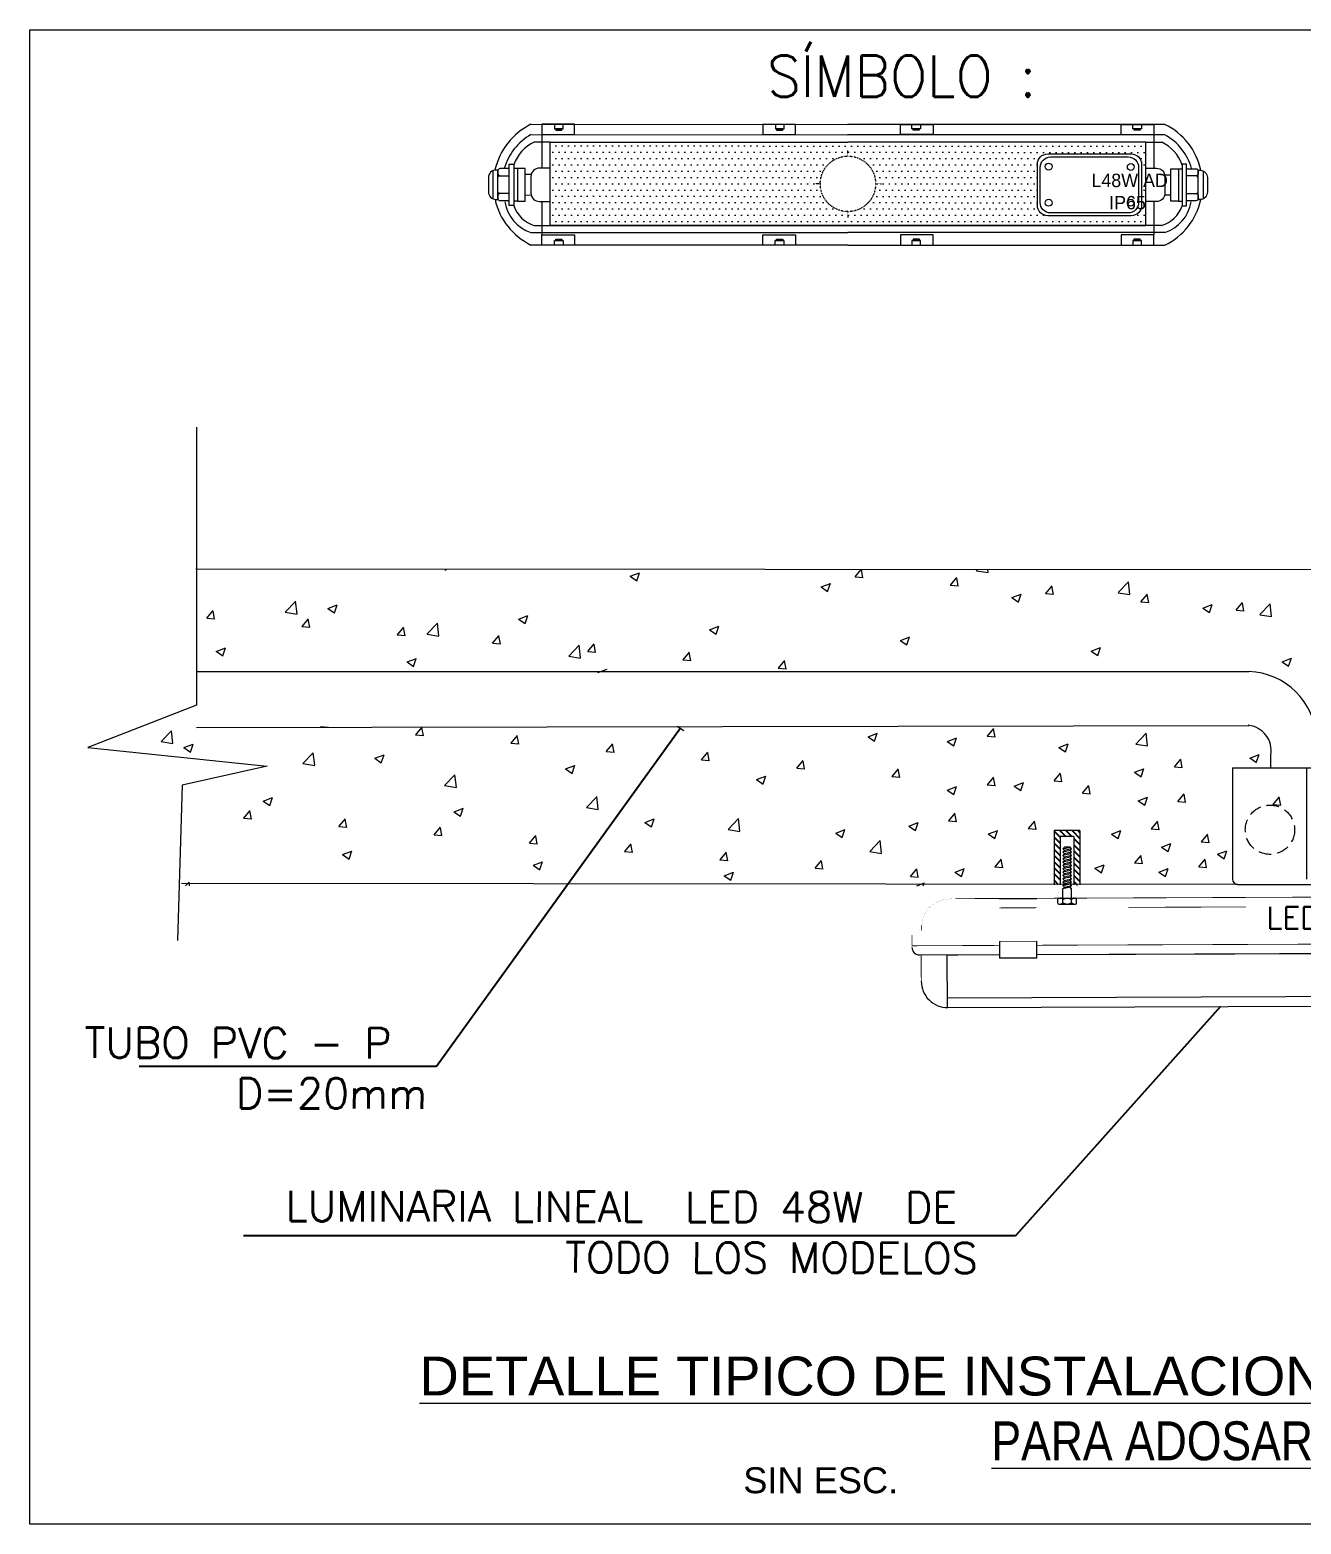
# Model space of a CAD drawing. Header units: inches. Extents: x 1693 to 10990, y 1878 to 5055.
# Drawn here: x 3277 to 4090, y 4099 to 5055 of the extents above; entities that cross this region are included whole.
import ezdxf
from ezdxf.lldxf.tags import DXFTag

# ---------------------------------------------------------------- set-up
doc = ezdxf.new("R2010")
doc.units = ezdxf.units.IN
doc.linetypes.add('DASHED', pattern=[0.75, 0.5, -0.25])
doc.linetypes.add('HIDDEN', pattern=[0.375, 0.25, -0.125])
for name, color, linetype, lineweight in [('0-ALIMENTADOR', 1, 'Continuous', 0), ('0-Titulo', 7, 'Continuous', 0), ('33', 33, 'Continuous', 0), ('903', 1, 'Continuous', 0), ('ALAMBRADO', 140, 'Continuous', 40), ('AUXILIAR', 7, 'Continuous', 5), ('CAJAPASE', 1, 'Continuous', 0), ('Luminarias', 6, 'Continuous', 0), ('P-TEXTO', 2, 'Continuous', 15), ('TABLEROS', 240, 'Continuous', 0), ('TEXSAN', 5, 'Continuous', 0), ('TUBO EMT', 160, 'T.EMT', 30)]:
    doc.layers.add(name, color=color, linetype=linetype, lineweight=lineweight)
doc.styles.add('Romans', font='romans.shx')
doc.styles.get("Standard").update_dxf_attribs({"font": 'arial.ttf'})
doc.styles.add('t1', font='arial.ttf')
doc.styles.add('TEXT-0.10', font='arial.ttf', dxfattribs={"height": 0.1})
tags = doc.linetypes.add('T.EMT', pattern='A,0.5,-0.007152,["T.EMT",t1,S=0.15,R=0,X=0,Y=-0.072498],-0.667839', length=1.174991).pattern_tags.tags
tags[6] = DXFTag(74, 10)
doc.dimstyles.get("Standard").update_dxf_attribs({"dimtxt": 0.18, "dimasz": 0.18, "dimexe": 0.18, "dimexo": 0.0625, "dimgap": 0.09, "dimtad": 0, "dimtih": 1, "dimtoh": 1, "dimdec": 4, "dimzin": 0, "dimdsep": 46, "dimtxsty": 'Standard', "dimcen": 0.09, "dimadec": 0, "dimazin": 0, "dimtfac": 1, "dimtdec": 4, "dimtofl": 0, "dimtmove": 0, "dimatfit": 3, "dimfxl": 1, "dimtolj": 1, "dimtzin": 0, "dimarcsym": 0})

# ---------------------------------------------------------------- blocks, each defined once
blk = doc.blocks.new('A$C63C62BEA')
at = {"layer": 'CAJAPASE', "color": 1, "linetype": 'Continuous'}
for p, q in [((0, 1.164), (2.661, 1.164)), ((0, 1.164), (0, 0.054)), ((0.738, 1.164), (0.738, 0.054)), ((2.005, 0.054), (2.005, 1.164)), ((2.661, 0.054), (2.661, 1.164)), ((0.054, 0), (2.607, 0))]:
    blk.add_line(p, q, dxfattribs=at)
at = {"layer": 'CAJAPASE', "color": 1, "linetype": 'HIDDEN', "ltscale": 0.5}
for centre in [(0.375, 0.547), (1.304, 0.547), (2.343, 0.547)]:
    blk.add_circle(centre, 0.246, dxfattribs=at)
at = {"layer": 'CAJAPASE', "color": 1, "linetype": 'Continuous'}
for centre, start, end in [((0.056, 0.056), 182.205, 267.795), ((2.605, 0.056), 272.205, 357.795)]:
    blk.add_arc(centre, 0.0562, start, end, dxfattribs=at)
blk = doc.blocks.new('t')
h = blk.add_hatch(color=2)
h.dxf.hatch_style = 1
h.paths.add_polyline_path([(0, 0), (-0.066, 0, -0.267599), (-0.041, -0.015, -0.12516)])
h.paths.add_polyline_path([(0.066, 0), (0, 0, -0.12516), (0.041, -0.015, -0.267599)])
h.paths.add_polyline_path([(0.041, -0.039, -0.12516), (0, -0.054), (0.066, -0.054, -0.267599)])
h.paths.add_polyline_path([(-0.041, -0.039, -0.267599), (-0.066, -0.054), (0, -0.054, -0.12516)])
at = {"color": 2, "linetype": 'Continuous'}
for p, q in [((-0.041, 0.456), (0.026, 0.471)), ((-0.041, 0.456), (-0.026, 0.471)), ((-0.026, 0.44), (-0.041, 0.456)), ((0.026, 0.44), (-0.041, 0.425)), ((-0.041, 0.425), (-0.026, 0.44)), ((-0.026, 0.41), (-0.041, 0.425)), ((0.026, 0.471), (-0.026, 0.471)), ((0.041, 0.456), (-0.026, 0.44)), ((0.041, 0.425), (-0.026, 0.41)), ((0.041, 0.456), (0.026, 0.471)), ((0.026, 0.44), (0.041, 0.456)), ((0.041, 0.425), (0.026, 0.44)), ((0.026, 0.41), (0.041, 0.425)), ((0.026, 0.41), (-0.041, 0.394)), ((-0.041, 0.394), (-0.026, 0.41)), ((-0.026, 0.379), (-0.041, 0.394)), ((0.026, 0.379), (-0.041, 0.364)), ((-0.041, 0.364), (-0.026, 0.379)), ((-0.026, 0.348), (-0.041, 0.364)), ((0.026, 0.348), (-0.041, 0.333)), ((-0.041, 0.333), (-0.026, 0.348)), ((-0.026, 0.318), (-0.041, 0.333)), ((0.026, 0.318), (-0.041, 0.302)), ((-0.041, 0.302), (-0.026, 0.318)), ((-0.026, 0.287), (-0.041, 0.302)), ((0.026, 0.287), (-0.041, 0.272)), ((-0.041, 0.272), (-0.026, 0.287)), ((0.041, 0.394), (-0.026, 0.379)), ((0.041, 0.364), (-0.026, 0.348)), ((0.041, 0.333), (-0.026, 0.318)), ((-0.013, 0.29), (-0.026, 0.287)), ((0.041, 0.302), (-0.013, 0.29)), ((0.041, 0.394), (0.026, 0.41)), ((0.026, 0.379), (0.041, 0.394)), ((0.041, 0.364), (0.026, 0.379)), ((0.026, 0.348), (0.041, 0.364)), ((0.041, 0.333), (0.026, 0.348)), ((0.026, 0.318), (0.041, 0.333)), ((0.041, 0.302), (0.026, 0.318)), ((0.026, 0.287), (0.041, 0.302)), ((0.041, 0.272), (0.026, 0.287)), ((-0.026, 0.256), (-0.041, 0.272)), ((0.026, 0.256), (-0.041, 0.241)), ((-0.041, 0.241), (-0.026, 0.256)), ((-0.026, 0.225), (-0.041, 0.241)), ((0.026, 0.225), (-0.041, 0.21)), ((-0.041, 0.21), (-0.026, 0.225)), ((-0.026, 0.195), (-0.041, 0.21)), ((0.026, 0.195), (-0.041, 0.179)), ((-0.041, 0.179), (-0.026, 0.195)), ((-0.026, 0.164), (-0.041, 0.179)), ((-0.041, 0.149), (0.026, 0.164)), ((-0.041, 0.149), (-0.026, 0.164)), ((-0.026, 0.133), (-0.041, 0.149)), ((0.041, 0.272), (-0.026, 0.256)), ((0.041, 0.241), (-0.026, 0.225)), ((0.041, 0.21), (-0.026, 0.195)), ((-0.026, 0.164), (0.041, 0.179)), ((0.041, 0.149), (-0.026, 0.133)), ((0.026, 0.256), (0.041, 0.272)), ((0.041, 0.241), (0.026, 0.256)), ((0.026, 0.225), (0.041, 0.241)), ((0.041, 0.21), (0.026, 0.225)), ((0.026, 0.195), (0.041, 0.21)), ((0.041, 0.179), (0.026, 0.195)), ((0.026, 0.164), (0.041, 0.179)), ((0.041, 0.149), (0.026, 0.164)), ((0.026, 0.133), (0.041, 0.149)), ((-0.041, 0.118), (0.026, 0.133)), ((-0.041, 0.118), (-0.026, 0.133)), ((-0.026, 0.103), (-0.041, 0.118)), ((-0.041, 0.087), (-0.026, 0.103)), ((0.026, 0.103), (-0.041, 0.087)), ((-0.041, 0), (-0.041, 0.087)), ((-0.026, 0.103), (0.041, 0.118)), ((0.041, 0.118), (0.026, 0.133)), ((0.026, 0.103), (0.041, 0.118)), ((0.041, 0.087), (0.026, 0.103)), ((0.041, 0), (0.041, 0.087)), ((-0.087, -0.045), (-0.087, -0.009)), ((-0.078, 0), (0.078, 0)), ((-0.078, -0.054), (0.078, -0.054)), ((-0.041, -0.039), (-0.041, -0.015)), ((0.041, -0.039), (0.041, -0.015)), ((0.087, -0.045), (0.087, -0.009))]:
    blk.add_line(p, q, dxfattribs=at)
for centre, radius, start, end in [((-0.078, -0.009), 0.00921, 90, 180), ((-0.078, -0.045), 0.00921, 180, 270), ((-0.066, -0.029), 0.029, 28.173, 88.0982), ((-0.066, -0.025), 0.029, 271.9018, 331.827), ((0.01, -0.088), 0.0887, 96.1882, 124.7243), ((0.01, 0.034), 0.0887, 235.2757, 263.8118), ((-0.01, -0.088), 0.0887, 55.2757, 83.8118), ((-0.01, 0.034), 0.0887, 276.1882, 304.7243), ((0.066, -0.029), 0.029, 91.9018, 151.827), ((0.066, -0.025), 0.029, 208.173, 268.0982), ((0.078, -0.009), 0.00921, 0, 90), ((0.078, -0.045), 0.00921, 270, 0)]:
    blk.add_arc(centre, radius, start, end, dxfattribs=at)
blk = doc.blocks.new('luminaria 40w  - IP65')
at = {"color": 6, "lineweight": 0}
for p, q in [((-0.0248, -0.0001), (0.0248, 0.0001)), ((0.4406, 0.0017), (0.4902, 0.0019)), ((-0.483, -0.0019), (-0.4334, -0.0017)), ((-0.4827, -0.0584), (-0.4826, -0.0805)), ((-0.4331, -0.0803), (-0.4332, -0.0582)), ((-0.0245, -0.0568), (-0.0245, -0.0789)), ((0.0251, -0.0787), (0.025, -0.0566)), ((0.4409, -0.0552), (0.4409, -0.0773)), ((0.4905, -0.0771), (0.4904, -0.055)), ((-0.5878, -0.0763), (-0.4827, -0.0758)), ((-0.5518, -0.0761), (-0.5516, -0.1457)), ((-0.5518, -0.0761), (-0.5375, -0.0761)), ((-0.4331, -0.0757), (-0.0245, -0.0741)), ((0.0251, -0.0787), (-0.0245, -0.0789)), ((0.0251, -0.0787), (-0.0245, -0.0789)), ((0.0251, -0.0739), (0.4409, -0.0723)), ((0.4905, -0.0771), (0.4409, -0.0773)), ((0.4905, -0.0771), (0.4409, -0.0773)), ((0.4905, -0.0721), (0.5927, -0.0717)), ((0.5639, -0.0718), (0.5496, -0.0718)), ((0.5639, -0.0718), (0.5646, -0.1406)), ((-0.4331, -0.0803), (-0.4826, -0.0805)), ((-0.4331, -0.0803), (-0.4826, -0.0805))]:
    blk.add_line(p, q, dxfattribs=at)
for points, const_width in [([(-0.5405, -0.0021), (0.5556, 0.0025)], 0.00106), ([(-0.3936, 0.0131), (-0.394, 0.0131), (-0.3945, 0.0131), (-0.3949, 0.013), (-0.3953, 0.013), (-0.3958, 0.0129), (-0.3962, 0.0129), (-0.3966, 0.0128), (-0.397, 0.0127), (-0.3974, 0.0126), (-0.3977, 0.0125), (-0.3981, 0.0124), (-0.3985, 0.0122), (-0.3988, 0.0121), (-0.3992, 0.0119), (-0.3995, 0.0118), (-0.3999, 0.0116), (-0.4002, 0.0114), (-0.4005, 0.0112), (-0.4008, 0.011), (-0.4011, 0.0107), (-0.4014, 0.0105), (-0.4017, 0.0102), (-0.402, 0.01), (-0.4022, 0.0097), (-0.4025, 0.0094), (-0.4027, 0.0091), (-0.403, 0.0088), (-0.4032, 0.0085), (-0.4034, 0.0081), (-0.4036, 0.0078), (-0.4039, 0.0074), (-0.4041, 0.0071), (-0.4042, 0.0067), (-0.4044, 0.0063), (-0.4046, 0.0059), (-0.4048, 0.0055), (-0.4049, 0.005), (-0.4051, 0.0046), (-0.4052, 0.0041), (-0.4054, 0.0037), (-0.4055, 0.0032), (-0.4056, 0.0027), (-0.4057, 0.0022), (-0.4058, 0.0017), (-0.4059, 0.0012), (-0.406, 0.0007), (-0.4061, 0.0001), (-0.4062, -0.0004), (-0.4062, -0.001), (-0.4063, -0.0016)], 0.0000376), ([(-0.381, -0.0015), (-0.381, -0.0009), (-0.381, -0.0003), (-0.381, 0.0003), (-0.3811, 0.0009), (-0.3811, 0.0015), (-0.3812, 0.002), (-0.3812, 0.0026), (-0.3813, 0.0031), (-0.3814, 0.0036), (-0.3815, 0.0041), (-0.3816, 0.0046), (-0.3817, 0.0051), (-0.3818, 0.0055), (-0.382, 0.006), (-0.3821, 0.0064), (-0.3823, 0.0068), (-0.3825, 0.0072), (-0.3826, 0.0076), (-0.3828, 0.008), (-0.383, 0.0083), (-0.3832, 0.0087), (-0.3834, 0.009), (-0.3837, 0.0094), (-0.3839, 0.0097), (-0.3842, 0.01), (-0.3844, 0.0103), (-0.3847, 0.0105), (-0.385, 0.0108), (-0.3852, 0.011), (-0.3855, 0.0113), (-0.3858, 0.0115), (-0.3862, 0.0117), (-0.3865, 0.0119), (-0.3868, 0.0121), (-0.3872, 0.0122), (-0.3875, 0.0124), (-0.3879, 0.0125), (-0.3883, 0.0126), (-0.3887, 0.0127), (-0.3891, 0.0128), (-0.3895, 0.0129), (-0.3899, 0.013), (-0.3903, 0.0131), (-0.3907, 0.0131), (-0.3912, 0.0131), (-0.3916, 0.0132), (-0.3921, 0.0132), (-0.3926, 0.0132), (-0.3931, 0.0131), (-0.3936, 0.0131)], 0.0000377), ([(0.4064, 0.0162), (0.4059, 0.0162), (0.4055, 0.0162), (0.4051, 0.0162), (0.4046, 0.0161), (0.4042, 0.0161), (0.4038, 0.016), (0.4034, 0.0159), (0.403, 0.0158), (0.4026, 0.0157), (0.4022, 0.0156), (0.4018, 0.0155), (0.4015, 0.0154), (0.4011, 0.0152), (0.4008, 0.015), (0.4004, 0.0149), (0.4001, 0.0147), (0.3998, 0.0145), (0.3995, 0.0143), (0.3992, 0.0141), (0.3989, 0.0138), (0.3986, 0.0136), (0.3983, 0.0133), (0.398, 0.0131), (0.3977, 0.0128), (0.3975, 0.0125), (0.3972, 0.0122), (0.397, 0.0119), (0.3968, 0.0116), (0.3965, 0.0113), (0.3963, 0.0109), (0.3961, 0.0105), (0.3959, 0.0102), (0.3957, 0.0098), (0.3955, 0.0094), (0.3954, 0.009), (0.3952, 0.0086), (0.395, 0.0082), (0.3949, 0.0077), (0.3947, 0.0073), (0.3946, 0.0068), (0.3945, 0.0063), (0.3944, 0.0058), (0.3942, 0.0053), (0.3941, 0.0048), (0.394, 0.0043), (0.394, 0.0038), (0.3939, 0.0032), (0.3938, 0.0027), (0.3938, 0.0021), (0.3937, 0.0015)], 0.0000376), ([(0.419, 0.0016), (0.419, 0.0022), (0.419, 0.0029), (0.4189, 0.0034), (0.4189, 0.004), (0.4189, 0.0046), (0.4188, 0.0051), (0.4187, 0.0057), (0.4187, 0.0062), (0.4186, 0.0067), (0.4185, 0.0072), (0.4184, 0.0077), (0.4182, 0.0082), (0.4181, 0.0086), (0.418, 0.0091), (0.4178, 0.0095), (0.4177, 0.0099), (0.4175, 0.0103), (0.4173, 0.0107), (0.4171, 0.0111), (0.4169, 0.0115), (0.4167, 0.0118), (0.4165, 0.0121), (0.4163, 0.0125), (0.4161, 0.0128), (0.4158, 0.0131), (0.4156, 0.0134), (0.4153, 0.0136), (0.415, 0.0139), (0.4147, 0.0141), (0.4144, 0.0144), (0.4141, 0.0146), (0.4138, 0.0148), (0.4135, 0.015), (0.4131, 0.0152), (0.4128, 0.0153), (0.4124, 0.0155), (0.4121, 0.0156), (0.4117, 0.0158), (0.4113, 0.0159), (0.4109, 0.016), (0.4105, 0.016), (0.4101, 0.0161), (0.4097, 0.0162), (0.4092, 0.0162), (0.4088, 0.0163), (0.4083, 0.0163), (0.4079, 0.0163), (0.4074, 0.0163), (0.4069, 0.0162), (0.4064, 0.0162)], 0.0000377), ([(0.5943, -0.0356), (0.5942, -0.0339), (0.5942, -0.0323), (0.5941, -0.0307), (0.5939, -0.0292), (0.5938, -0.0276), (0.5935, -0.0262), (0.5933, -0.0247), (0.593, -0.0233), (0.5926, -0.022), (0.5923, -0.0207), (0.5919, -0.0194), (0.5914, -0.0181), (0.5909, -0.0169), (0.5904, -0.0157), (0.5898, -0.0146), (0.5892, -0.0135), (0.5886, -0.0124), (0.5879, -0.0114), (0.5872, -0.0104), (0.5864, -0.0094), (0.5856, -0.0085), (0.5847, -0.0076), (0.5839, -0.0068), (0.583, -0.006), (0.582, -0.0052), (0.581, -0.0045), (0.58, -0.0038), (0.5789, -0.0031), (0.5778, -0.0025), (0.5766, -0.0019), (0.5754, -0.0013), (0.5742, -0.0008), (0.573, -0.0004), (0.5716, 0.0001), (0.5703, 0.0005), (0.5689, 0.0009), (0.5675, 0.0012), (0.566, 0.0015), (0.5645, 0.0017), (0.563, 0.002), (0.5614, 0.0021), (0.5598, 0.0023), (0.5582, 0.0024), (0.5565, 0.0025), (0.5547, 0.0025), (0.553, 0.0025), (0.5512, 0.0025), (0.5493, 0.0024), (0.5474, 0.0023), (0.5455, 0.0021)], 0.000122), ([(0.5565, 0.004), (0.5627, 0.004)], 0.000622), ([(-0.5405, -0.0021), (-0.5422, -0.0021), (-0.544, -0.0022), (-0.5457, -0.0023), (-0.5474, -0.0024), (-0.549, -0.0026), (-0.5506, -0.0028), (-0.5522, -0.003), (-0.5537, -0.0032), (-0.5552, -0.0035), (-0.5567, -0.0038), (-0.5581, -0.0042), (-0.5595, -0.0046), (-0.5608, -0.005), (-0.5621, -0.0055), (-0.5634, -0.006), (-0.5646, -0.0065), (-0.5658, -0.0071), (-0.567, -0.0076), (-0.5681, -0.0083), (-0.5692, -0.0089), (-0.5703, -0.0096), (-0.5713, -0.0103), (-0.5723, -0.0111), (-0.5732, -0.0119), (-0.5741, -0.0127), (-0.575, -0.0136), (-0.5758, -0.0145), (-0.5766, -0.0154), (-0.5774, -0.0163), (-0.5781, -0.0173), (-0.5788, -0.0184), (-0.5794, -0.0194), (-0.5801, -0.0205), (-0.5806, -0.0216), (-0.5812, -0.0228), (-0.5817, -0.024), (-0.5822, -0.0252), (-0.5826, -0.0265), (-0.583, -0.0278), (-0.5834, -0.0291), (-0.5837, -0.0304), (-0.584, -0.0318), (-0.5842, -0.0333), (-0.5844, -0.0347), (-0.5846, -0.0362), (-0.5848, -0.0377), (-0.5849, -0.0393), (-0.5849, -0.0409), (-0.585, -0.0425), (-0.585, -0.0442)], 0.000122), ([(-0.5405, -0.0021), (-0.4063, -0.0016)], 0.00106), ([(-0.4063, -0.0016), (-0.4829, -0.0019)], 0.00106), ([(-0.4829, -0.0143), (-0.4334, -0.0141)], 0.00106), ([(-0.3128, -0.0136), (-0.1577, -0.013)], 0.00106), ([(0.1563, -0.0118), (0.3114, -0.0112)], 0.00106), ([(0.4407, -0.0107), (0.4902, -0.0105)], 0.00106), ([(-0.585, -0.0367), (-0.585, -0.0371), (-0.585, -0.0375), (-0.585, -0.0379), (-0.5851, -0.0382), (-0.5851, -0.0386), (-0.5852, -0.039), (-0.5852, -0.0393), (-0.5853, -0.0397), (-0.5854, -0.04), (-0.5855, -0.0404), (-0.5856, -0.0407), (-0.5857, -0.041), (-0.5858, -0.0414), (-0.586, -0.0417), (-0.5861, -0.042), (-0.5863, -0.0423), (-0.5865, -0.0426), (-0.5866, -0.0429), (-0.5868, -0.0432), (-0.587, -0.0435), (-0.5872, -0.0438), (-0.5875, -0.0441), (-0.5877, -0.0444), (-0.5879, -0.0447), (-0.5882, -0.0449), (-0.5885, -0.0452), (-0.5887, -0.0455), (-0.589, -0.0457), (-0.5893, -0.046), (-0.5896, -0.0462), (-0.5899, -0.0465), (-0.5903, -0.0467), (-0.5906, -0.0469), (-0.5909, -0.0472), (-0.5913, -0.0474), (-0.5917, -0.0476), (-0.592, -0.0478), (-0.5924, -0.048), (-0.5928, -0.0483), (-0.5932, -0.0485), (-0.5937, -0.0487), (-0.5941, -0.0488), (-0.5945, -0.049), (-0.595, -0.0492), (-0.5954, -0.0494), (-0.5959, -0.0496), (-0.5964, -0.0497), (-0.5969, -0.0499), (-0.5974, -0.0501), (-0.5979, -0.0502)], 0.0000352), ([(-0.585, -0.0367), (-0.585, -0.0442)], 0.000745), ([(-0.4827, -0.0637), (-0.5979, -0.0642), (-0.5979, -0.0502)], 0.00106), ([(-0.4827, -0.0584), (-0.4332, -0.0582)], 0.00106), ([(-0.0246, -0.0568), (0.025, -0.0566)], 0.00106), ([(0.4408, -0.0552), (0.4904, -0.055)], 0.00106), ([(-0.5979, -0.0642), (-0.5978, -0.0663)], 0.000211), ([(-0.5856, -0.1108), (-0.5857, -0.0763), (-0.4827, -0.0759)], 0.00106), ([(-0.4332, -0.0635), (-0.0245, -0.0619)], 0.00106), ([(-0.4331, -0.0757), (-0.0245, -0.0741)], 0.00106), ([(-0.0245, -0.0789), (0.0251, -0.0787)], 0.00106), ([(0.025, -0.0617), (0.4409, -0.0601)], 0.00106), ([(0.0251, -0.0739), (0.4409, -0.0723)], 0.00106), ([(0.4409, -0.0773), (0.4905, -0.0771)], 0.00106), ([(0.4905, -0.0721), (0.5921, -0.0717), (0.5922, -0.1062)], 0.00106), ([(0.5921, -0.0772), (0.5921, -0.0834)], 0.000622), ([(-0.5857, -0.0818), (-0.5856, -0.088)], 0.000622), ([(-0.4827, -0.0805), (-0.4331, -0.0803)], 0.00106)]:
    blk.add_lwpolyline(points, dxfattribs=dict(at, const_width=const_width))
at = {"color": 217, "true_color": 0x93278f}
for points, const_width in [([(0.6021, -0.0436), (0.6018, -0.0436), (0.6015, -0.0436), (0.6012, -0.0435), (0.6009, -0.0435), (0.6006, -0.0435), (0.6003, -0.0435), (0.6, -0.0434), (0.5998, -0.0434), (0.5995, -0.0433), (0.5993, -0.0433), (0.599, -0.0432), (0.5988, -0.0431), (0.5986, -0.043), (0.5983, -0.0429), (0.5981, -0.0429), (0.5979, -0.0428), (0.5977, -0.0427), (0.5975, -0.0425), (0.5973, -0.0424), (0.5971, -0.0423), (0.5969, -0.0422), (0.5967, -0.042), (0.5966, -0.0419), (0.5964, -0.0417), (0.5962, -0.0416), (0.5961, -0.0414), (0.5959, -0.0412), (0.5958, -0.0411), (0.5957, -0.0409), (0.5955, -0.0407), (0.5954, -0.0405), (0.5953, -0.0403), (0.5952, -0.0401), (0.5951, -0.0399), (0.595, -0.0397), (0.5949, -0.0394), (0.5948, -0.0392), (0.5947, -0.039), (0.5947, -0.0387), (0.5946, -0.0385), (0.5945, -0.0382), (0.5945, -0.0379), (0.5944, -0.0377), (0.5944, -0.0374), (0.5944, -0.0371), (0.5943, -0.0368), (0.5943, -0.0365), (0.5943, -0.0362), (0.5943, -0.0359), (0.5943, -0.0356)], 0.0000223), ([(0.4904, -0.0599), (0.6021, -0.0595)], 0.00106), ([(0.6021, -0.0436), (0.6021, -0.0595)], 0.00106), ([(0.6021, -0.0621), (0.6021, -0.0595)], 0.000264)]:
    blk.add_lwpolyline(points, dxfattribs=dict(at, const_width=const_width))
at = {"color": 6, "lineweight": 0}
for centre, radius, start, end in [((-0.5878, -0.0663), 0.01, 180.206, 270.2366), ((-0.5506, -0.1107), 0.035, 180.1786, 270.2711), ((0.5572, -0.1064), 0.035, 270.1881, 0.2717)]:
    blk.add_arc(centre, radius, start, end, dxfattribs=at)
at = {"color": 217, "true_color": 0x93278f}
blk.add_arc((0.5927, -0.0622), 0.00948, 270.1997, 0.2689, dxfattribs=at)
at = {"layer": 'ALAMBRADO', "color": 6, "lineweight": 0}
for p, q in [((-0.3805, 0.0148), (-0.3801, 0.0153)), ((-0.3804, 0.0148), (-0.3804, 0.0149)), ((0.4194, 0.0148), (0.4198, 0.0153)), ((0.4195, 0.0148), (0.4195, 0.0149)), ((0.5607, 0.0149), (0.5713, 0.019)), ((0.5698, 0.0149), (0.5712, 0.019))]:
    blk.add_line(p, q, dxfattribs=at)
at = {"layer": 'AUXILIAR', "color": 6, "lineweight": 0}
for points in [[(-0.5516, -0.1328), (0.5645, -0.1285)], [(-0.5504, -0.1457), (0.5573, -0.1414)]]:
    blk.add_lwpolyline(points, dxfattribs=at)
at = {"layer": 'TABLEROS', "color": 6, "lineweight": 0, "style": 'Romans'}
blk.add_text('LED 40W - IP 65', height=0.0288, rotation=359.89, dxfattribs=at).set_placement((-0.1308, -0.0417))

msp = doc.modelspace()

# ---------------------------------------------------------------- hatches: boundary and pattern name
at = {"linetype": 'HIDDEN'}
h = msp.add_hatch(dxfattribs=at)
h.set_pattern_fill('ANSI31', color=256, scale=0.874239, style=0)
h.set_pattern_definition([(135, (8358.1513, 724.3368), (1.9627228, 1.9627228), [])])
h.paths.add_polyline_path([(3948.329, 4507.912), (3944.494, 4507.912), (3944.494, 4538.689), (3935.617, 4538.689), (3935.617, 4507.912), (3931.781, 4507.912), (3931.781, 4542.513), (3948.329, 4542.513)])
at = {"layer": 'Luminarias', "lineweight": 5}
h = msp.add_hatch(dxfattribs=at)
h.set_pattern_fill('DOTS', color=6, scale=2.534381, angle=-0.010779)
h.set_pattern_definition([(359.98922085, (-1546578.657, -674324.7266), (2.01242152, 4.02295075), [0, -4.023329279])])
h.paths.add_polyline_path([(3990.452, 4982.71), (3799.989, 4982.746), (3609.527, 4982.781), (3609.517, 4929.411), (3799.979, 4929.375), (3990.442, 4929.339)])
h.paths.add_polyline_path([(3782.268, 4956.064, -1), (3817.701, 4956.057, -1)], flags=16)
h.paths.add_polyline_path([(3921.107, 4968.572, -0.4142136), (3927.749, 4975.212), (3981.123, 4975.202, -0.4142136), (3987.763, 4968.559), (3987.758, 4942.309, -0.4142136), (3981.116, 4935.669), (3927.742, 4935.679, -0.4142136), (3921.102, 4942.321)], flags=16)
h.paths.add_polyline_path([(3922.94, 4966.608, -0.4139391), (3929.578, 4973.245), (3979.228, 4973.268, -0.4144881), (3985.872, 4966.623), (3985.861, 4944.125, -0.4139391), (3979.223, 4937.487), (3929.573, 4937.465, -0.4144881), (3922.929, 4944.109)], flags=0)
h.paths.add_polyline_path([(3930.528, 4967.077, -1), (3926.139, 4967.078, -1)], flags=0)
h.paths.add_polyline_path([(3930.586, 4944.005, -1), (3926.197, 4944.006, -1)], flags=0)
h.paths.add_polyline_path([(3983.041, 4966.857, -1), (3978.652, 4966.858, -1)], flags=0)
h.paths.add_polyline_path([(3983.037, 4943.995, -1), (3978.647, 4943.996, -1)], flags=0)
h.paths.add_polyline_path([(3940.761, 4939.28), (3966.787, 4939.276), (3966.79, 4955.066), (3940.764, 4955.071)], flags=8)
h.paths.add_polyline_path([(3927.34, 4953.323), (3980.036, 4953.313), (3980.038, 4965.051), (3927.342, 4965.061)], flags=8)

# ---------------------------------------------------------------- linework, layer by layer
at = {"layer": '0-ALIMENTADOR', "color": 3}
msp.add_lwpolyline([(3276.859, 5054.509), (5154.581, 5054.509), (5154.581, 4099.104), (3276.859, 4099.104)], close=True, dxfattribs=at)
at = {"layer": '33'}
for p, q in [((4899.319, 4709.05), (3383.042, 4709.64)), ((4049.297, 4508.016), (3373.765, 4508.699))]:
    msp.add_line(p, q, dxfattribs=at)
at = {"layer": '903'}
for p, q in [((3383.313, 4800.464), (3383.313, 4622.832)), ((3383.313, 4622.832), (3313.995, 4595.735)), ((3313.995, 4595.735), (3428.52, 4583.692)), ((3428.52, 4583.692), (3374.272, 4571.649)), ((3374.272, 4571.649), (3371.258, 4472.296))]:
    msp.add_line(p, q, dxfattribs=at)
at = {"layer": 'ALAMBRADO', "lineweight": 0}
for p, q in [((3542.21, 4709.578), (3542.923, 4709.097)), ((3542.92, 4709.112), (3543.076, 4709.578)), ((3660.746, 4705.145), (3664.97, 4702.295)), ((3660.795, 4705.127), (3666.741, 4707.41)), ((3664.966, 4702.311), (3666.688, 4707.443)), ((3782.842, 4698.326), (3788.788, 4700.608)), ((3787.013, 4695.51), (3788.735, 4700.642)), ((3804.545, 4704.875), (3809.621, 4704.431)), ((3804.644, 4704.868), (3808.51, 4709.475)), ((3809.579, 4704.22), (3808.61, 4709.475)), ((3865.557, 4699.539), (3869.651, 4704.418)), ((3870.491, 4698.891), (3869.51, 4704.214)), ((3882.082, 4708.732), (3882.766, 4709.446)), ((3882.089, 4708.677), (3889.642, 4707.505)), ((3889.64, 4707.563), (3889.421, 4709.443)), ((3972.716, 4694.676), (3979.33, 4701.569)), ((3980.274, 4693.507), (3979.336, 4701.572)), ((3782.792, 4698.343), (3787.017, 4695.494)), ((3865.458, 4699.546), (3870.534, 4699.102)), ((3904.839, 4691.542), (3909.063, 4688.693)), ((3904.889, 4691.524), (3910.835, 4693.807)), ((3909.059, 4688.708), (3910.781, 4693.84)), ((3926.37, 4694.217), (3931.446, 4693.773)), ((3926.469, 4694.21), (3930.564, 4699.089)), ((3931.404, 4693.561), (3930.422, 4698.884)), ((3972.724, 4694.62), (3980.276, 4693.448)), ((3987.382, 4688.88), (3991.476, 4693.76)), ((3992.316, 4688.231), (3991.334, 4693.555)), ((3390.038, 4678.293), (3394.133, 4683.172)), ((3394.975, 4677.648), (3393.993, 4682.971)), ((3440.17, 4682.233), (3446.784, 4689.127)), ((3440.177, 4682.178), (3447.73, 4681.007)), ((3447.728, 4681.064), (3446.789, 4689.129)), ((3467.344, 4684.556), (3471.568, 4681.706)), ((3467.393, 4684.538), (3473.34, 4686.821)), ((3471.565, 4681.722), (3473.287, 4686.854)), ((3987.283, 4688.888), (3992.359, 4688.444)), ((4026.885, 4684.741), (4031.11, 4681.891)), ((4026.936, 4684.723), (4032.882, 4687.006)), ((4031.106, 4681.907), (4032.828, 4687.039)), ((4048.195, 4683.559), (4053.271, 4683.114)), ((4048.295, 4683.551), (4052.389, 4688.43)), ((4053.229, 4682.902), (4052.247, 4688.225)), ((4063.35, 4680.619), (4069.965, 4687.513)), ((4070.908, 4679.45), (4069.97, 4687.515)), ((3389.941, 4678.3), (3395.017, 4677.856)), ((3450.853, 4672.971), (3455.929, 4672.527)), ((3450.951, 4672.964), (3455.045, 4677.843)), ((3455.887, 4672.318), (3454.905, 4677.642)), ((3511.864, 4667.635), (3515.958, 4672.514)), ((3516.8, 4666.989), (3515.818, 4672.312)), ((3530.804, 4668.176), (3537.419, 4675.07)), ((3538.362, 4667.007), (3537.424, 4675.073)), ((3589.391, 4677.754), (3593.615, 4674.905)), ((3589.44, 4677.737), (3595.386, 4680.019)), ((3593.611, 4674.92), (3595.333, 4680.052)), ((3711.487, 4670.935), (3717.433, 4673.218)), ((3715.658, 4668.119), (3717.38, 4673.251)), ((4063.358, 4680.563), (4070.911, 4679.391)), ((3511.766, 4667.642), (3516.842, 4667.198)), ((3530.811, 4668.121), (3538.364, 4666.95)), ((3572.777, 4662.305), (3576.871, 4667.185)), ((3577.712, 4661.659), (3576.73, 4666.983)), ((3711.437, 4670.953), (3715.662, 4668.104)), ((3833.484, 4664.151), (3837.708, 4661.302)), ((3833.534, 4664.134), (3839.48, 4666.416)), ((3837.704, 4661.318), (3839.426, 4666.45)), ((3395.989, 4657.165), (3400.214, 4654.316)), ((3396.039, 4657.148), (3401.985, 4659.43)), ((3400.21, 4654.331), (3401.932, 4659.463)), ((3572.678, 4662.313), (3577.754, 4661.869)), ((3621.438, 4654.12), (3628.053, 4661.014)), ((3621.446, 4654.065), (3628.998, 4652.893)), ((3628.996, 4652.951), (3628.058, 4661.016)), ((3633.591, 4656.984), (3638.667, 4656.54)), ((3633.689, 4656.976), (3637.783, 4661.855)), ((3638.624, 4656.33), (3637.643, 4661.653)), ((3694.602, 4651.647), (3698.696, 4656.526)), ((3699.537, 4651), (3698.555, 4656.323)), ((3955.531, 4657.35), (3959.755, 4654.501)), ((3955.581, 4657.332), (3961.527, 4659.615)), ((3959.751, 4654.516), (3961.473, 4659.648)), ((4081.798, 4647.715), (4083.519, 4652.847)), ((3518.036, 4650.364), (3522.26, 4647.514)), ((3518.085, 4650.346), (3524.032, 4652.629)), ((3522.256, 4647.53), (3523.978, 4652.662)), ((3640.132, 4643.545), (3646.078, 4645.827)), ((3694.503, 4651.654), (3699.579, 4651.21)), ((3755.416, 4646.325), (3760.492, 4645.881)), ((3755.515, 4646.318), (3759.609, 4651.197)), ((3760.449, 4645.671), (3759.467, 4650.994)), ((4077.577, 4650.549), (4081.801, 4647.699)), ((4077.627, 4650.531), (4083.574, 4652.813)), ((3360.795, 4599.507), (3367.409, 4606.401)), ((3368.353, 4598.338), (3367.414, 4606.404)), ((3462.637, 4609.092), (3467.713, 4608.648)), ((3523.647, 4603.756), (3527.742, 4608.635)), ((3528.582, 4603.11), (3527.6, 4608.433)), ((3690.774, 4609.37), (3694.998, 4606.521)), ((3889.124, 4602.897), (3893.218, 4607.777)), ((3894.057, 4602.249), (3893.075, 4607.573)), ((3360.802, 4599.453), (3368.355, 4598.281)), ((3375.326, 4595.583), (3379.55, 4592.733)), ((3375.375, 4595.565), (3381.322, 4597.848)), ((3379.546, 4592.749), (3381.268, 4597.881)), ((3523.549, 4603.763), (3528.625, 4603.319)), ((3584.462, 4598.434), (3589.538, 4597.99)), ((3584.56, 4598.426), (3588.654, 4603.306)), ((3589.495, 4597.78), (3588.513, 4603.103)), ((3645.473, 4593.097), (3649.567, 4597.976)), ((3650.407, 4592.451), (3649.425, 4597.774)), ((3812.821, 4602.569), (3817.045, 4599.72)), ((3812.871, 4602.551), (3818.817, 4604.834)), ((3817.041, 4599.735), (3818.763, 4604.867)), ((3863.512, 4599.494), (3867.737, 4596.645)), ((3863.563, 4599.476), (3869.509, 4601.759)), ((3867.733, 4596.66), (3869.455, 4601.792)), ((3889.024, 4602.905), (3894.1, 4602.461)), ((3934.867, 4595.767), (3939.092, 4592.918)), ((3934.917, 4595.75), (3940.864, 4598.032)), ((3939.088, 4592.934), (3940.81, 4598.066)), ((3983.975, 4597.893), (3990.59, 4604.787)), ((3983.982, 4597.837), (3991.535, 4596.666)), ((3991.533, 4596.724), (3990.595, 4604.789)), ((3451.429, 4585.45), (3458.043, 4592.344)), ((3458.987, 4584.282), (3458.049, 4592.347)), ((3497.373, 4588.781), (3501.597, 4585.932)), ((3497.422, 4588.764), (3503.368, 4591.046)), ((3501.593, 4585.947), (3503.315, 4591.079)), ((3645.374, 4593.105), (3650.45, 4592.661)), ((3706.287, 4587.775), (3711.363, 4587.331)), ((3706.386, 4587.768), (3710.48, 4592.647)), ((3711.32, 4587.121), (3710.338, 4592.444)), ((3767.298, 4582.439), (3771.392, 4587.318)), ((3772.232, 4581.791), (3771.25, 4587.115)), ((4008.837, 4583.245), (4012.931, 4588.124)), ((4013.77, 4582.597), (4012.788, 4587.92)), ((4056.914, 4588.966), (4061.138, 4586.117)), ((4056.964, 4588.948), (4062.911, 4591.231)), ((4061.134, 4586.133), (4062.856, 4591.264)), ((3451.436, 4585.396), (3458.989, 4584.224)), ((3542.063, 4571.394), (3548.678, 4578.288)), ((3549.621, 4570.225), (3548.683, 4578.29)), ((3619.419, 4581.98), (3623.643, 4579.13)), ((3619.469, 4581.962), (3625.415, 4584.245)), ((3623.639, 4579.146), (3625.361, 4584.278)), ((3741.516, 4575.161), (3747.462, 4577.443)), ((3745.686, 4572.345), (3747.408, 4577.477)), ((3767.199, 4582.446), (3772.275, 4582.002)), ((3828.112, 4577.117), (3833.188, 4576.673)), ((3828.211, 4577.11), (3832.305, 4581.989)), ((3833.145, 4576.462), (3832.163, 4581.785)), ((3889.124, 4571.78), (3893.218, 4576.66)), ((3894.057, 4571.132), (3893.075, 4576.456)), ((3931.872, 4574.338), (3935.966, 4579.217)), ((3936.805, 4573.69), (3935.823, 4579.013)), ((3983.225, 4579.841), (3987.45, 4576.992)), ((3983.276, 4579.823), (3989.222, 4582.106)), ((3987.446, 4577.008), (3989.168, 4582.14)), ((4008.737, 4583.252), (4013.813, 4582.808)), ((3542.07, 4571.339), (3549.623, 4570.168)), ((3741.466, 4575.178), (3745.69, 4572.329)), ((3863.512, 4568.377), (3867.737, 4565.528)), ((3863.563, 4568.359), (3869.509, 4570.642)), ((3867.733, 4565.543), (3869.455, 4570.675)), ((3889.024, 4571.788), (3894.1, 4571.344)), ((3906.26, 4570.934), (3910.485, 4568.085)), ((3906.311, 4570.917), (3912.257, 4573.199)), ((3910.481, 4568.101), (3912.203, 4573.233)), ((3931.772, 4574.345), (3936.848, 4573.901)), ((3950.036, 4566.451), (3954.131, 4571.33)), ((3954.969, 4565.803), (3953.988, 4571.126)), ((3426.018, 4561.391), (3430.242, 4558.541)), ((3426.067, 4561.373), (3432.013, 4563.655)), ((3430.238, 4558.557), (3431.96, 4563.689)), ((3632.697, 4557.337), (3639.312, 4564.231)), ((3632.705, 4557.282), (3640.257, 4556.111)), ((3640.255, 4556.168), (3639.317, 4564.234)), ((3949.937, 4566.459), (3955.013, 4566.015)), ((3985.559, 4561.576), (3989.783, 4558.726)), ((3985.609, 4561.558), (3991.556, 4563.84)), ((3989.779, 4558.742), (3991.501, 4563.874)), ((4010.849, 4561.13), (4015.925, 4560.686)), ((4010.949, 4561.122), (4015.043, 4566.001)), ((4015.882, 4560.473), (4014.9, 4565.796)), ((4071.762, 4559.261), (4076.838, 4558.817)), ((4071.862, 4559.254), (4075.956, 4564.133)), ((4076.794, 4558.604), (4075.812, 4563.927)), ((3413.507, 4550.542), (3418.583, 4550.098)), ((3413.605, 4550.535), (3417.7, 4555.414)), ((3418.54, 4549.89), (3417.558, 4555.213)), ((3474.518, 4545.206), (3478.612, 4550.085)), ((3479.453, 4544.56), (3478.471, 4549.883)), ((3548.064, 4554.589), (3552.289, 4551.74)), ((3548.114, 4554.571), (3554.06, 4556.854)), ((3552.285, 4551.755), (3554.006, 4556.887)), ((3670.111, 4547.788), (3674.335, 4544.938)), ((3670.161, 4547.77), (3676.107, 4550.053)), ((3674.331, 4544.954), (3676.053, 4550.086)), ((3723.331, 4543.28), (3729.946, 4550.174)), ((3730.889, 4542.112), (3729.951, 4550.177)), ((3864.371, 4548.796), (3869.447, 4548.352)), ((3864.471, 4548.789), (3868.565, 4553.668)), ((3869.404, 4548.14), (3868.422, 4553.464)), ((3915.363, 4543.793), (3919.457, 4548.672)), ((3920.296, 4543.144), (3919.314, 4548.468)), ((3994.077, 4543.713), (3998.171, 4548.592)), ((3999.011, 4543.065), (3998.029, 4548.388)), ((3474.42, 4545.213), (3479.496, 4544.769)), ((3535.332, 4539.884), (3540.408, 4539.44)), ((3535.431, 4539.876), (3539.525, 4544.756)), ((3540.365, 4539.231), (3539.383, 4544.554)), ((3596.344, 4534.547), (3600.438, 4539.426)), ((3601.278, 4533.901), (3600.296, 4539.224)), ((3723.339, 4543.225), (3730.892, 4542.054)), ((3792.157, 4540.986), (3796.382, 4538.137)), ((3792.208, 4540.969), (3798.154, 4543.251)), ((3796.378, 4538.153), (3798.1, 4543.285)), ((3838.859, 4545.385), (3843.084, 4542.536)), ((3838.91, 4545.367), (3844.856, 4547.65)), ((3843.08, 4542.551), (3844.802, 4547.683)), ((3889.751, 4540.389), (3893.976, 4537.54)), ((3889.801, 4540.371), (3895.748, 4542.654)), ((3893.972, 4537.555), (3895.694, 4542.687)), ((3915.263, 4543.8), (3920.339, 4543.356)), ((3968.466, 4540.31), (3972.69, 4537.46)), ((3968.516, 4540.292), (3974.462, 4542.574)), ((3972.686, 4537.476), (3974.408, 4542.608)), ((3993.978, 4543.721), (3999.054, 4543.277)), ((4026.063, 4535.363), (4030.157, 4540.242)), ((4030.996, 4534.715), (4030.014, 4540.038)), ((3476.759, 4527.181), (3482.705, 4529.463)), ((3480.93, 4524.365), (3482.652, 4529.497)), ((3596.245, 4534.555), (3601.321, 4534.111)), ((3657.157, 4529.226), (3662.233, 4528.781)), ((3657.256, 4529.218), (3661.35, 4534.097)), ((3662.19, 4528.571), (3661.208, 4533.895)), ((3718.169, 4523.889), (3722.263, 4528.768)), ((3813.966, 4529.224), (3820.58, 4536.118)), ((3813.973, 4529.169), (3821.526, 4527.997)), ((3821.524, 4528.055), (3820.585, 4536.12)), ((4000.451, 4531.959), (4004.676, 4529.11)), ((4000.502, 4531.942), (4006.448, 4534.224)), ((4004.672, 4529.126), (4006.394, 4534.258)), ((4025.963, 4535.371), (4031.039, 4534.926)), ((4036.301, 4527.366), (4042.247, 4529.648)), ((4040.471, 4524.55), (4042.193, 4529.682)), ((3476.709, 4527.199), (3480.934, 4524.349)), ((3598.756, 4520.397), (3602.98, 4517.548)), ((3598.806, 4520.379), (3604.752, 4522.662)), ((3602.976, 4517.563), (3604.698, 4522.695)), ((3718.07, 4523.896), (3723.146, 4523.452)), ((3723.103, 4523.242), (3722.121, 4528.565)), ((3779.082, 4518.56), (3783.176, 4523.439)), ((3784.015, 4517.912), (3783.033, 4523.236)), ((3893.946, 4519.384), (3899.022, 4518.94)), ((3894.045, 4519.376), (3898.14, 4524.256)), ((3898.979, 4518.728), (3897.997, 4524.051)), ((3957.858, 4518.412), (3963.805, 4520.695)), ((3962.029, 4515.596), (3963.751, 4520.728)), ((3983.32, 4521.841), (3988.396, 4521.397)), ((3983.42, 4521.833), (3987.514, 4526.713)), ((3988.353, 4521.185), (3987.371, 4526.508)), ((4024.316, 4519.384), (4029.392, 4518.94)), ((4024.416, 4519.376), (4028.51, 4524.256)), ((4029.349, 4518.728), (4028.367, 4524.051)), ((4036.251, 4527.384), (4040.475, 4524.534)), ((3376.295, 4507.145), (3378.668, 4509.618)), ((3378.961, 4507.146), (3378.673, 4509.621)), ((3720.802, 4513.596), (3725.027, 4510.747)), ((3720.853, 4513.578), (3726.799, 4515.86)), ((3725.023, 4510.762), (3726.745, 4515.894)), ((3778.982, 4518.567), (3784.058, 4518.123)), ((3839.895, 4513.238), (3844.971, 4512.794)), ((3839.995, 4513.231), (3844.089, 4518.11)), ((3844.927, 4512.583), (3843.945, 4517.906)), ((3868.434, 4515.973), (3872.658, 4513.123)), ((3868.484, 4515.955), (3874.43, 4518.238)), ((3872.654, 4513.139), (3874.376, 4518.271)), ((3957.808, 4518.43), (3962.033, 4515.581)), ((3998.804, 4515.973), (4003.028, 4513.123)), ((3998.854, 4515.955), (4004.801, 4518.238)), ((4003.024, 4513.139), (4004.746, 4518.271)), ((3844.011, 4507.203), (3848.846, 4509.059)), ((3848.157, 4507.203), (3848.791, 4509.093))]:
    msp.add_line(p, q, dxfattribs=at)
at = {"layer": 'CAJAPASE'}
for p, q in [((3383.319, 4644.288), (4056.39, 4644.288)), ((3383.319, 4608.549), (4056.39, 4609.748)), ((4070.347, 4582.597), (4070.357, 4590.869))]:
    msp.add_line(p, q, dxfattribs=at)
for centre, radius, start, end in [((4054.735, 4599.257), 45.062, 2.564823, 87.895398), ((4054.446, 4593.745), 16.168, 349.753661, 85.066916)]:
    msp.add_arc(centre, radius, start, end, dxfattribs=at)
at = {"layer": 'Luminarias', "color": 6, "lineweight": 5}
for points in [[(3597.297, 4987.531), (3799.99, 4987.493)], [(3597.298, 4994.147), (3799.992, 4994.108), (3799.992, 4994.108)], [(3604.319, 4987.581), (3604.315, 4966.164)], [(4002.683, 4987.454), (3799.99, 4987.493)], [(4002.685, 4994.07), (3799.992, 4994.108), (3799.992, 4994.108)], [(3995.662, 4987.507), (3995.658, 4966.09)], [(3609.527, 4982.781), (3599.377, 4982.783)], [(3799.979, 4929.375), (3609.517, 4929.411), (3609.527, 4982.781), (3799.989, 4982.746)], [(3799.979, 4929.375), (3990.442, 4929.339), (3990.452, 4982.71), (3799.989, 4982.746)], [(3990.452, 4982.71), (4000.602, 4982.708)], [(3572.809, 4964.415), (3572.819, 4946.547)], [(3593.493, 4965.773), (3586.319, 4965.775)], [(3597.437, 4962.006), (3593.492, 4962.007)], [(4002.535, 4961.93), (4006.479, 4961.929)], [(4006.479, 4965.696), (4013.653, 4965.694)], [(4027.163, 4964.33), (4027.146, 4946.461)], [(3588.695, 4945.082), (3586.315, 4945.082)], [(3593.49, 4948.916), (3597.437, 4948.942)], [(3604.311, 4944.793), (3604.307, 4923.493)], [(3995.654, 4944.719), (3995.65, 4923.419)], [(4006.476, 4948.838), (4002.529, 4948.866)], [(4011.269, 4945.002), (4013.649, 4945.002)], [(3597.285, 4924.953), (3799.979, 4924.915)], [(3599.366, 4929.413), (3799.979, 4929.375)], [(4000.592, 4929.337), (3799.979, 4929.375)], [(4002.672, 4924.877), (3799.979, 4924.915)], [(3799.977, 4916.891), (3799.977, 4916.891), (3597.284, 4916.929)], [(3799.977, 4916.891), (3799.977, 4916.891), (4002.67, 4916.853)]]:
    msp.add_lwpolyline(points, dxfattribs=at)
for points in [[(3625.18, 4994.141), (3604.32, 4994.145), (3604.319, 4987.581), (3625.178, 4987.577)], [(3617.883, 4994.143), (3612.309, 4994.144), (3612.309, 4991.255), (3617.882, 4991.254)], [(3617.062, 4991.254), (3613.128, 4991.255), (3613.128, 4990.382), (3617.062, 4990.381)], [(3766.444, 4994.115), (3745.585, 4994.119), (3745.584, 4987.554), (3766.443, 4987.55)], [(3759.147, 4994.116), (3753.574, 4994.117), (3753.574, 4991.229), (3759.147, 4991.228)], [(3758.327, 4991.228), (3754.393, 4991.229), (3754.393, 4990.356), (3758.327, 4990.355)], [(3833.539, 4994.102), (3854.398, 4994.098), (3854.397, 4987.534), (3833.537, 4987.538)], [(3840.836, 4994.101), (3846.409, 4994.1), (3846.408, 4991.211), (3840.835, 4991.212)], [(3841.655, 4991.212), (3845.589, 4991.211), (3845.589, 4990.338), (3841.655, 4990.339)], [(3974.804, 4994.076), (3995.663, 4994.072), (3995.662, 4987.507), (3974.802, 4987.511)], [(3982.101, 4994.074), (3987.674, 4994.073), (3987.673, 4991.185), (3982.1, 4991.186)], [(3982.92, 4991.186), (3986.854, 4991.185), (3986.854, 4990.312), (3982.92, 4990.313)], [(3583.397, 4968.686), (3586.32, 4968.685), (3586.315, 4942.186), (3583.392, 4942.187)], [(4016.577, 4968.604), (4013.654, 4968.605), (4013.649, 4942.106), (4016.572, 4942.105)], [(3593.493, 4965.773), (3588.699, 4965.774), (3588.695, 4945.082), (3593.489, 4945.081)], [(4006.479, 4965.696), (4011.273, 4965.695), (4011.269, 4945.002), (4006.476, 4945.003)], [(3625.165, 4916.924), (3604.306, 4916.928), (3604.307, 4923.493), (3625.166, 4923.489)], [(3617.049, 4919.814), (3613.115, 4919.815), (3613.115, 4920.688), (3617.049, 4920.687)], [(3766.366, 4916.898), (3745.507, 4916.902), (3745.508, 4923.466), (3766.367, 4923.462)], [(3758.25, 4919.788), (3754.316, 4919.788), (3754.316, 4920.661), (3758.25, 4920.661)], [(3833.588, 4916.885), (3854.447, 4916.881), (3854.448, 4923.446), (3833.589, 4923.449)], [(3841.705, 4919.772), (3845.639, 4919.771), (3845.639, 4920.644), (3841.705, 4920.645)], [(3974.789, 4916.858), (3995.648, 4916.854), (3995.65, 4923.419), (3974.79, 4923.423)], [(3982.906, 4919.745), (3986.84, 4919.745), (3986.84, 4920.618), (3982.906, 4920.618)], [(3617.868, 4916.926), (3612.295, 4916.927), (3612.295, 4919.815), (3617.869, 4919.814)], [(3759.069, 4916.899), (3753.496, 4916.9), (3753.496, 4919.788), (3759.07, 4919.787)], [(3840.885, 4916.884), (3846.458, 4916.883), (3846.459, 4919.771), (3840.885, 4919.772)], [(3982.086, 4916.857), (3987.659, 4916.856), (3987.66, 4919.744), (3982.087, 4919.745)]]:
    msp.add_lwpolyline(points, close=True, dxfattribs=at)
at = {"layer": 'Luminarias', "linetype": 'DASHED', "lineweight": 0, "ltscale": 0.05}
for points in [[(3799.988, 4973.777), (3799.988, 4977.608)], [(3782.268, 4956.064), (3778.436, 4956.064)], [(3817.701, 4956.057), (3821.532, 4956.056)], [(3799.981, 4938.344), (3799.98, 4934.512)]]:
    msp.add_lwpolyline(points, dxfattribs=at)
at = {"layer": 'Luminarias', "color": 6, "lineweight": 0}
for points in [[(3927.749, 4975.212), (3981.123, 4975.202, -0.4142136), (3987.763, 4968.559), (3987.758, 4942.309, -0.4142136), (3981.116, 4935.669), (3927.742, 4935.679, -0.4142136), (3921.102, 4942.321), (3921.107, 4968.572, -0.4142136)], [(3929.578, 4973.245), (3979.228, 4973.268, -0.4144881), (3985.872, 4966.623), (3985.861, 4944.125, -0.4139391), (3979.223, 4937.487), (3929.573, 4937.465, -0.4144881), (3922.929, 4944.109), (3922.94, 4966.608, -0.4139391)]]:
    msp.add_lwpolyline(points, format="xyb", close=True, dxfattribs=at)
at = {"layer": 'Luminarias', "color": 6, "lineweight": 5}
for points in [[(3576.005, 4964.874), (3574.844, 4964.874, 0.4142136), (3570.1, 4960.131), (3570.098, 4950.838, 0.4142136), (3574.841, 4946.094), (3576.001, 4946.094)], [(3583.396, 4965.775), (3577.523, 4965.776, 0.4142136), (3576.005, 4964.259), (3576.005, 4962.758, 0.4142136), (3577.522, 4961.24), (3583.395, 4961.239)], [(3609.496, 4966.163), (3602.691, 4966.164, 0.4142136), (3597.292, 4960.767), (3597.29, 4950.192, 0.4142136), (3602.687, 4944.793), (3609.492, 4944.792)], [(3990.476, 4966.091), (3997.281, 4966.09, -0.4142136), (4002.678, 4960.691), (4002.676, 4950.116, -0.4142136), (3997.277, 4944.719), (3990.472, 4944.72)], [(4016.576, 4965.694), (4022.449, 4965.693, -0.4142136), (4023.967, 4964.174), (4023.967, 4962.674, -0.4142136), (4022.449, 4961.156), (4016.575, 4961.157)], [(4023.967, 4964.789), (4025.128, 4964.789, -0.4142136), (4029.871, 4960.045), (4029.869, 4950.752, -0.4142136), (4025.124, 4946.009), (4023.964, 4946.009)]]:
    msp.add_lwpolyline(points, format="xyb", close=True, dxfattribs=at)
for points in [[(3583.393, 4949.894), (3577.52, 4949.896, -0.4142136), (3576.002, 4951.414), (3576.004, 4959.722, -0.4142136), (3577.522, 4961.24), (3583.395, 4961.239)], [(4016.573, 4949.813), (4022.446, 4949.812, 0.4142136), (4023.965, 4951.33), (4023.966, 4959.638, 0.4142136), (4022.449, 4961.156), (4016.575, 4961.157)], [(3577.52, 4949.896, 0.4142136), (3576.002, 4948.378), (3576.002, 4946.877, 0.4142136), (3577.519, 4945.359), (3583.392, 4945.358), (3583.393, 4949.894)], [(4022.446, 4949.812, -0.4142136), (4023.964, 4948.294), (4023.964, 4946.793, -0.4142136), (4022.446, 4945.275), (4016.572, 4945.276), (4016.573, 4949.813)]]:
    msp.add_lwpolyline(points, format="xyb", dxfattribs=at)
at = {"layer": 'Luminarias', "linetype": 'DASHED', "lineweight": 0, "ltscale": 0.02}
msp.add_circle((3799.984, 4956.06), 17.717, dxfattribs=at)
at = {"layer": 'Luminarias', "color": 6, "lineweight": 5}
for centre in [(3928.333, 4967.078), (3980.846, 4966.857), (3928.392, 4944.006), (3980.842, 4943.996)]:
    msp.add_circle(centre, 2.195, dxfattribs=at)
for centre, radius, start, end in [((3616.275, 4955.534), 43.023, 116.172523, 167.46229), ((3615.2, 4955.811), 36.423, 119.440629, 163.92174), ((3984.769, 4955.742), 36.423, 16.056702, 60.537812), ((3983.694, 4955.465), 43.023, 12.516152, 63.805919), ((3609.707, 4960.396), 24.656, 114.769732, 161.747568), ((3990.264, 4960.324), 24.656, 18.230874, 65.208709), ((3616.275, 4955.534), 43.023, 192.675399, 243.805919), ((3605.3, 4948.738), 25.099, 189.470708, 251.378993), ((3605.284, 4948.514), 19.997, 198.447466, 252.786571), ((3994.682, 4948.441), 19.997, 287.191871, 341.530975), ((3983.694, 4955.465), 43.023, 296.172523, 347.303042), ((3994.666, 4948.665), 25.099, 288.599449, 350.507734)]:
    msp.add_arc(centre, radius, start, end, dxfattribs=at)
at = {"layer": 'TEXSAN'}
for p, q in [((3948.329, 4542.513), (3931.781, 4542.513)), ((3931.781, 4542.513), (3931.781, 4507.912)), ((3944.494, 4538.689), (3935.617, 4538.689)), ((3935.617, 4538.689), (3935.617, 4507.912)), ((3944.494, 4538.689), (3944.494, 4507.912)), ((3948.329, 4542.513), (3948.329, 4507.912))]:
    msp.add_line(p, q, dxfattribs=at)

# ---------------------------------------------------------------- block references
at = {"layer": '0-ALIMENTADOR', "xscale": 69.08093655304762, "yscale": 69.08093655304762, "zscale": 69.08093655304762}
msp.add_blockref('t', (3940.208, 4499.32), dxfattribs=at)
at = {"layer": 'CAJAPASE', "xscale": 64.08545122991437, "yscale": 64.08545122991437, "zscale": 64.08545122991437}
msp.add_blockref('A$C63C62BEA', (4045.836, 4508.016), dxfattribs=at)
at = {"layer": 'TUBO EMT', "linetype": 'T.EMT', "xscale": 485.3587794157728, "yscale": 485.3587794157728, "zscale": 485.3587794157728}
msp.add_blockref('luminaria 40w  - IP65', (4131.086, 4500.044), dxfattribs=at)

# ---------------------------------------------------------------- texts
at = {"layer": '0-Titulo', "style": 'TEXT-0.10'}
msp.add_text('SIN ESC. ', height=16.5794, dxfattribs=at).set_placement((3733.047, 4118.857))
at = {"layer": '0-Titulo', "insert": (3524.607, 4206.217), "char_height": 24.85037, "width": 1138.51526, "attachment_point": 1, "style": 'TEXT-0.10'}
msp.add_mtext('\\pxqc;{\\LDETALLE TIPICO DE INSTALACION \\fSwis721 Cn BT|b0|i0|c0|p34;\\C0;LUMINARIA LED TIPO LINEAL 48 W, IP65 PARA ADOSAR\\fArial|b0|i0|c0|p34;\\C256;  EN TECHO}', dxfattribs=at)
at = {"layer": 'Luminarias', "lineweight": 9, "insert": (3952.965, 4962.56), "char_height": 8.54286, "attachment_point": 1, "rotation": 359.989221}
msp.add_mtext('\\pxqc;{\\fSwis721 Cn BT|b0|i0|c0|p34; \\Ftxt|c0;L48W AD\\PIP65}', dxfattribs=at)
at = {"layer": 'P-TEXTO', "style": 'Romans', "width": 0.95}
msp.add_text('SÍMBOLO :', height=26.4164, dxfattribs=at).set_placement((3748.394, 5011.665))
at = {"layer": 'TABLEROS', "style": 'Romans'}
for s, height, p in [('TUBO PVC - P', 19.41435, (3311.76, 4397.261)), ('D=20mm', 19.4144, (3408.609, 4364.932))]:
    msp.add_text(s, height=height, rotation=359.89, dxfattribs=at).set_placement(p)
at = {"layer": 'TABLEROS', "insert": (3370.126, 4312.294), "char_height": 19.41435, "width": 512.92595, "attachment_point": 1, "rotation": 359.89, "style": 'Romans'}
msp.add_mtext('\\pxqr;LUMINARIA LINEAL  LED 48W  DE  TODO LOS MODELOS', dxfattribs=at)

# ---------------------------------------------------------------- leaders
at = {"layer": 'ALAMBRADO', "lineweight": 0}
for points in [[(3692.886, 4607.946), (3536.887, 4391.632), (3346.834, 4391.632)], [(4038.27, 4430.013), (3907.1, 4283.343), (3413.505, 4283.343)]]:
    msp.add_leader(points, dimstyle='Standard', override={"dimasz": 0.07}, dxfattribs=at)

doc.saveas('drawing.dxf')
